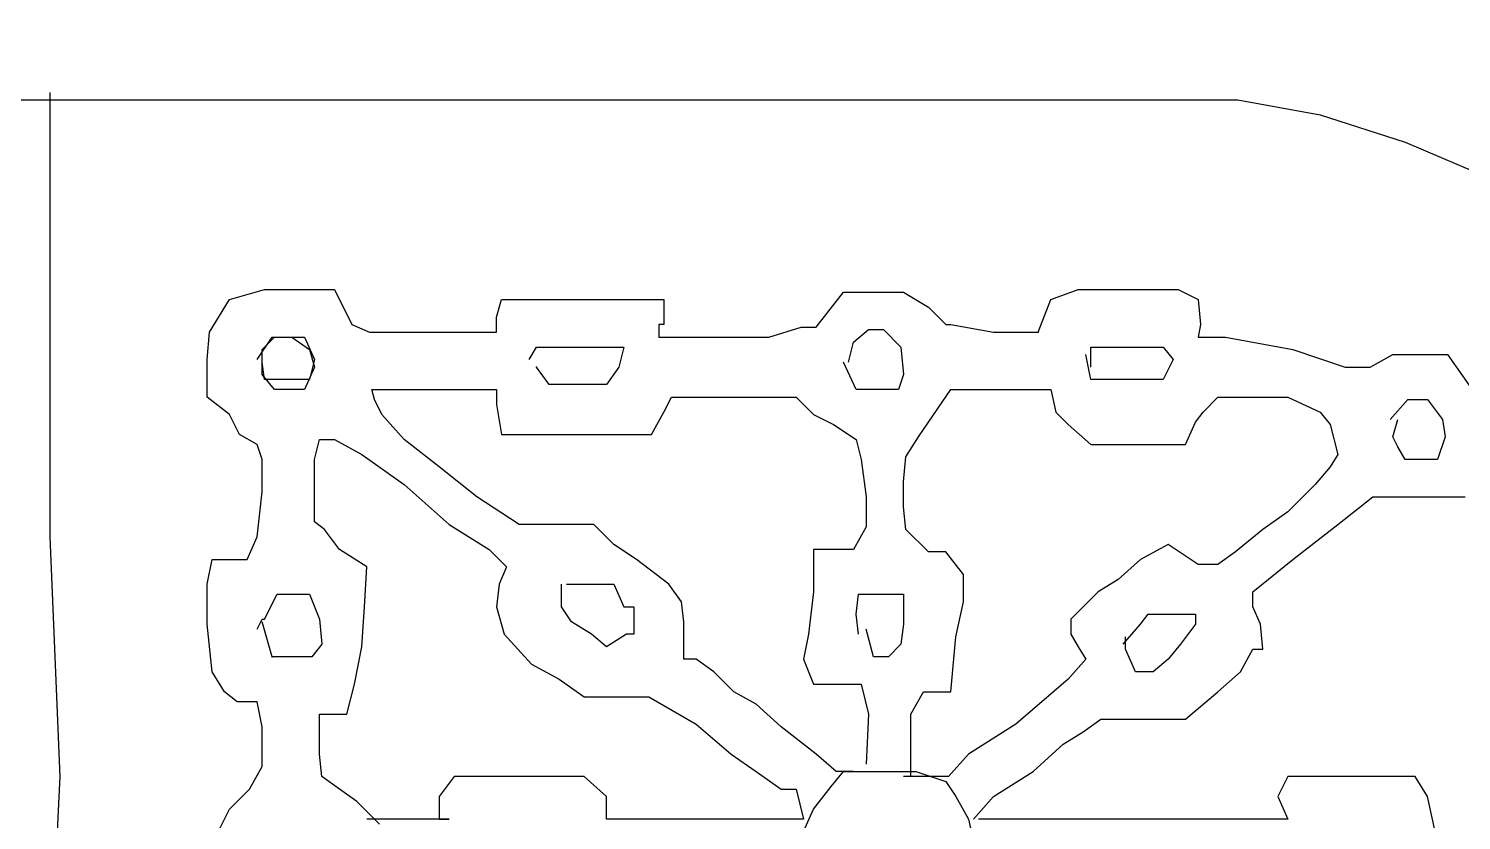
# Model space of a CAD drawing. Extents: x 731154 to 731744, y 4380181 to 4381208.
# Drawn here: x 731192.02 to 731197.76, y 4381045.25 to 4381048.42 of the extents above; entities that cross this region are included whole.
import ezdxf

# ---------------------------------------------------------------- set-up
doc = ezdxf.new("R2010")
doc.units = 0
doc.layers.get('0').update_dxf_attribs({"linetype": 'CONTINUOUS'})

msp = doc.modelspace()

# ---------------------------------------------------------------- linework, layer by layer
at = {"color": 0, "linetype": 'CONTINUOUS'}
for p, q in [((731192.1, 4381048.17), (731192.1, 4381047.97)), ((731192.1, 4381048.17), (731192.1, 4381047.97)), ((731191.92, 4381048.14), (731192.12, 4381048.14)), ((731191.92, 4381048.14), (731192.12, 4381048.14)), ((731192.12, 4381048.14), (731192.85, 4381048.14)), ((731192.12, 4381048.14), (731192.85, 4381048.14)), ((731192.85, 4381048.14), (731193.26, 4381048.14)), ((731192.85, 4381048.14), (731193.26, 4381048.14)), ((731193.26, 4381048.14), (731193.82, 4381048.14)), ((731193.26, 4381048.14), (731193.82, 4381048.14)), ((731193.82, 4381048.14), (731194.14, 4381048.14)), ((731193.82, 4381048.14), (731194.14, 4381048.14)), ((731194.14, 4381048.14), (731194.64, 4381048.14)), ((731194.14, 4381048.14), (731194.64, 4381048.14)), ((731194.64, 4381048.14), (731195.2, 4381048.14)), ((731194.64, 4381048.14), (731195.2, 4381048.14)), ((731195.2, 4381048.14), (731195.68, 4381048.14)), ((731195.2, 4381048.14), (731195.68, 4381048.14)), ((731195.68, 4381048.14), (731196.09, 4381048.14)), ((731195.68, 4381048.14), (731196.09, 4381048.14)), ((731196.09, 4381048.14), (731196.5, 4381048.14)), ((731196.09, 4381048.14), (731196.5, 4381048.14)), ((731196.5, 4381048.14), (731196.86, 4381048.14)), ((731196.5, 4381048.14), (731196.86, 4381048.14)), ((731196.86, 4381048.14), (731197.19, 4381048.08)), ((731196.86, 4381048.14), (731197.19, 4381048.08)), ((731197.19, 4381048.08), (731197.53, 4381047.97)), ((731197.19, 4381048.08), (731197.53, 4381047.97)), ((731192.1, 4381047.97), (731192.1, 4381047.32)), ((731192.1, 4381047.97), (731192.1, 4381047.32)), ((731197.53, 4381047.97), (731197.93, 4381047.8)), ((731197.53, 4381047.97), (731197.93, 4381047.8)), ((731192.82, 4381047.34), (731192.96, 4381047.38)), ((731192.82, 4381047.34), (731192.96, 4381047.38)), ((731192.96, 4381047.38), (731193.09, 4381047.38)), ((731192.96, 4381047.38), (731193.09, 4381047.38)), ((731193.09, 4381047.38), (731193.24, 4381047.38)), ((731193.09, 4381047.38), (731193.24, 4381047.38)), ((731193.24, 4381047.38), (731193.31, 4381047.24)), ((731193.24, 4381047.38), (731193.31, 4381047.24)), ((731195.17, 4381047.23), (731195.28, 4381047.37)), ((731195.17, 4381047.23), (731195.28, 4381047.37)), ((731195.28, 4381047.37), (731195.4, 4381047.37)), ((731195.28, 4381047.37), (731195.4, 4381047.37)), ((731195.4, 4381047.37), (731195.52, 4381047.37)), ((731195.4, 4381047.37), (731195.52, 4381047.37)), ((731195.52, 4381047.37), (731195.62, 4381047.31)), ((731195.52, 4381047.37), (731195.62, 4381047.31)), ((731196.11, 4381047.34), (731196.22, 4381047.38)), ((731196.11, 4381047.34), (731196.22, 4381047.38)), ((731196.22, 4381047.38), (731196.35, 4381047.38)), ((731196.22, 4381047.38), (731196.35, 4381047.38)), ((731196.35, 4381047.38), (731196.5, 4381047.38)), ((731196.35, 4381047.38), (731196.5, 4381047.38)), ((731196.5, 4381047.38), (731196.62, 4381047.38)), ((731196.5, 4381047.38), (731196.62, 4381047.38)), ((731196.62, 4381047.38), (731196.7, 4381047.34)), ((731196.62, 4381047.38), (731196.7, 4381047.34)), ((731192.1, 4381047.32), (731192.1, 4381046.39)), ((731192.1, 4381047.32), (731192.1, 4381046.39)), ((731192.74, 4381047.21), (731192.82, 4381047.34)), ((731192.74, 4381047.21), (731192.82, 4381047.34)), ((731193.89, 4381047.27), (731193.91, 4381047.34)), ((731193.89, 4381047.27), (731193.91, 4381047.34)), ((731193.91, 4381047.34), (731193.98, 4381047.34)), ((731193.91, 4381047.34), (731193.98, 4381047.34)), ((731193.98, 4381047.34), (731194.14, 4381047.34)), ((731193.98, 4381047.34), (731194.14, 4381047.34)), ((731194.14, 4381047.34), (731194.27, 4381047.34)), ((731194.14, 4381047.34), (731194.27, 4381047.34)), ((731194.27, 4381047.34), (731194.4, 4381047.34)), ((731194.27, 4381047.34), (731194.4, 4381047.34)), ((731194.4, 4381047.34), (731194.5, 4381047.34)), ((731194.4, 4381047.34), (731194.5, 4381047.34)), ((731194.5, 4381047.34), (731194.56, 4381047.34)), ((731194.5, 4381047.34), (731194.56, 4381047.34)), ((731194.56, 4381047.34), (731194.56, 4381047.24)), ((731194.56, 4381047.34), (731194.56, 4381047.24)), ((731195.62, 4381047.31), (731195.69, 4381047.24)), ((731195.62, 4381047.31), (731195.69, 4381047.24)), ((731196.06, 4381047.21), (731196.11, 4381047.34)), ((731196.06, 4381047.21), (731196.11, 4381047.34)), ((731196.7, 4381047.34), (731196.71, 4381047.24)), ((731196.7, 4381047.34), (731196.71, 4381047.24)), ((731193.89, 4381047.21), (731193.89, 4381047.27)), ((731193.89, 4381047.21), (731193.89, 4381047.27)), ((731192.73, 4381047.1), (731192.74, 4381047.21)), ((731192.73, 4381047.1), (731192.74, 4381047.21)), ((731193.31, 4381047.24), (731193.38, 4381047.21)), ((731193.31, 4381047.24), (731193.38, 4381047.21)), ((731193.38, 4381047.21), (731193.5, 4381047.21)), ((731193.38, 4381047.21), (731193.5, 4381047.21)), ((731193.5, 4381047.21), (731193.64, 4381047.21)), ((731193.5, 4381047.21), (731193.64, 4381047.21)), ((731193.64, 4381047.21), (731193.8, 4381047.21)), ((731193.64, 4381047.21), (731193.8, 4381047.21)), ((731193.8, 4381047.21), (731193.89, 4381047.21)), ((731193.8, 4381047.21), (731193.89, 4381047.21)), ((731194.56, 4381047.24), (731194.54, 4381047.24)), ((731194.54, 4381047.24), (731194.54, 4381047.19)), ((731194.56, 4381047.24), (731194.54, 4381047.24)), ((731194.54, 4381047.24), (731194.54, 4381047.19)), ((731194.98, 4381047.19), (731195.11, 4381047.23)), ((731194.98, 4381047.19), (731195.11, 4381047.23)), ((731195.11, 4381047.23), (731195.17, 4381047.23)), ((731195.11, 4381047.23), (731195.17, 4381047.23)), ((731195.32, 4381047.17), (731195.38, 4381047.22)), ((731195.32, 4381047.17), (731195.38, 4381047.22)), ((731195.38, 4381047.22), (731195.44, 4381047.22)), ((731195.38, 4381047.22), (731195.44, 4381047.22)), ((731195.44, 4381047.22), (731195.51, 4381047.15)), ((731195.44, 4381047.22), (731195.51, 4381047.15)), ((731195.69, 4381047.24), (731195.71, 4381047.24)), ((731195.69, 4381047.24), (731195.71, 4381047.24)), ((731195.71, 4381047.24), (731195.88, 4381047.21)), ((731195.71, 4381047.24), (731195.88, 4381047.21)), ((731195.88, 4381047.21), (731195.98, 4381047.21)), ((731195.88, 4381047.21), (731195.98, 4381047.21)), ((731195.98, 4381047.21), (731196.06, 4381047.21)), ((731195.98, 4381047.21), (731196.06, 4381047.21)), ((731196.71, 4381047.24), (731196.7, 4381047.19)), ((731196.71, 4381047.24), (731196.7, 4381047.19)), ((731192.93, 4381047.1), (731192.99, 4381047.19)), ((731192.93, 4381047.1), (731192.99, 4381047.19)), ((731192.95, 4381047.14), (731193, 4381047.19)), ((731192.95, 4381047.14), (731193, 4381047.19)), ((731192.95, 4381047.04), (731192.95, 4381047.14)), ((731192.95, 4381047.09), (731192.95, 4381047.14)), ((731192.95, 4381047.04), (731192.95, 4381047.14)), ((731192.95, 4381047.09), (731192.95, 4381047.14)), ((731192.99, 4381047.19), (731193.04, 4381047.19)), ((731192.99, 4381047.19), (731193.04, 4381047.19)), ((731193, 4381047.19), (731193.07, 4381047.19)), ((731193, 4381047.19), (731193.07, 4381047.19)), ((731193.04, 4381047.19), (731193.12, 4381047.19)), ((731193.04, 4381047.19), (731193.12, 4381047.19)), ((731193.07, 4381047.19), (731193.14, 4381047.14)), ((731193.07, 4381047.19), (731193.14, 4381047.14)), ((731193.12, 4381047.19), (731193.16, 4381047.1)), ((731193.12, 4381047.19), (731193.16, 4381047.1)), ((731193.14, 4381047.14), (731193.16, 4381047.07)), ((731193.14, 4381047.14), (731193.16, 4381047.07)), ((731194.02, 4381047.1), (731194.05, 4381047.15)), ((731194.02, 4381047.1), (731194.05, 4381047.15)), ((731194.05, 4381047.15), (731194.11, 4381047.15)), ((731194.05, 4381047.15), (731194.11, 4381047.15)), ((731194.11, 4381047.15), (731194.21, 4381047.15)), ((731194.11, 4381047.15), (731194.21, 4381047.15)), ((731194.21, 4381047.15), (731194.34, 4381047.15)), ((731194.21, 4381047.15), (731194.34, 4381047.15)), ((731194.34, 4381047.15), (731194.4, 4381047.15)), ((731194.34, 4381047.15), (731194.4, 4381047.15)), ((731194.4, 4381047.15), (731194.38, 4381047.07)), ((731194.4, 4381047.15), (731194.38, 4381047.07)), ((731194.54, 4381047.19), (731194.69, 4381047.19)), ((731194.54, 4381047.19), (731194.69, 4381047.19)), ((731194.69, 4381047.19), (731194.87, 4381047.19)), ((731194.69, 4381047.19), (731194.87, 4381047.19)), ((731194.87, 4381047.19), (731194.98, 4381047.19)), ((731194.87, 4381047.19), (731194.98, 4381047.19)), ((731195.3, 4381047.09), (731195.32, 4381047.17)), ((731195.3, 4381047.09), (731195.32, 4381047.17)), ((731195.51, 4381047.15), (731195.52, 4381047.04)), ((731195.51, 4381047.15), (731195.52, 4381047.04)), ((731196.27, 4381047.07), (731196.27, 4381047.15)), ((731196.27, 4381047.15), (731196.3, 4381047.15)), ((731196.27, 4381047.07), (731196.27, 4381047.15)), ((731196.27, 4381047.15), (731196.3, 4381047.15)), ((731196.3, 4381047.15), (731196.41, 4381047.15)), ((731196.3, 4381047.15), (731196.41, 4381047.15)), ((731196.41, 4381047.15), (731196.5, 4381047.15)), ((731196.41, 4381047.15), (731196.5, 4381047.15)), ((731196.5, 4381047.15), (731196.56, 4381047.15)), ((731196.5, 4381047.15), (731196.56, 4381047.15)), ((731196.56, 4381047.15), (731196.6, 4381047.1)), ((731196.56, 4381047.15), (731196.6, 4381047.1)), ((731196.7, 4381047.19), (731196.81, 4381047.19)), ((731196.7, 4381047.19), (731196.81, 4381047.19)), ((731196.81, 4381047.19), (731197.08, 4381047.14)), ((731196.81, 4381047.19), (731197.08, 4381047.14)), ((731197.08, 4381047.14), (731197.29, 4381047.07)), ((731197.08, 4381047.14), (731197.29, 4381047.07)), ((731192.73, 4381046.95), (731192.73, 4381047.1)), ((731192.73, 4381046.95), (731192.73, 4381047.1)), ((731192.96, 4381047.02), (731192.95, 4381047.09)), ((731192.96, 4381047.02), (731192.95, 4381047.09)), ((731193.16, 4381047.1), (731193.14, 4381047.02)), ((731193.16, 4381047.1), (731193.14, 4381047.02)), ((731195.33, 4381046.98), (731195.28, 4381047.09)), ((731195.33, 4381046.98), (731195.28, 4381047.09)), ((731196.27, 4381047.02), (731196.25, 4381047.12)), ((731196.27, 4381047.02), (731196.25, 4381047.12)), ((731196.6, 4381047.1), (731196.56, 4381047.02)), ((731196.6, 4381047.1), (731196.56, 4381047.02)), ((731197.39, 4381047.07), (731197.48, 4381047.12)), ((731197.39, 4381047.07), (731197.48, 4381047.12)), ((731197.48, 4381047.12), (731197.59, 4381047.12)), ((731197.48, 4381047.12), (731197.59, 4381047.12)), ((731197.59, 4381047.12), (731197.7, 4381047.12)), ((731197.59, 4381047.12), (731197.7, 4381047.12)), ((731197.7, 4381047.12), (731197.82, 4381046.95)), ((731197.7, 4381047.12), (731197.82, 4381046.95)), ((731193, 4381046.98), (731192.95, 4381047.04)), ((731193, 4381046.98), (731192.95, 4381047.04)), ((731193.16, 4381047.07), (731193.12, 4381046.98)), ((731193.16, 4381047.07), (731193.12, 4381046.98)), ((731194.1, 4381047), (731194.05, 4381047.07)), ((731194.1, 4381047), (731194.05, 4381047.07)), ((731194.38, 4381047.07), (731194.33, 4381047)), ((731194.38, 4381047.07), (731194.33, 4381047)), ((731195.52, 4381047.04), (731195.5, 4381046.98)), ((731195.52, 4381047.04), (731195.5, 4381046.98)), ((731197.29, 4381047.07), (731197.39, 4381047.07)), ((731197.29, 4381047.07), (731197.39, 4381047.07)), ((731193, 4381047.02), (731192.96, 4381047.02)), ((731193, 4381047.02), (731192.96, 4381047.02)), ((731193.04, 4381047.02), (731193, 4381047.02)), ((731193.04, 4381047.02), (731193, 4381047.02)), ((731193.05, 4381046.98), (731193, 4381046.98)), ((731193.05, 4381046.98), (731193, 4381046.98)), ((731193.1, 4381047.02), (731193.04, 4381047.02)), ((731193.1, 4381047.02), (731193.04, 4381047.02)), ((731193.12, 4381046.98), (731193.05, 4381046.98)), ((731193.12, 4381046.98), (731193.05, 4381046.98)), ((731193.14, 4381047.02), (731193.1, 4381047.02)), ((731193.14, 4381047.02), (731193.1, 4381047.02)), ((731193.4, 4381046.94), (731193.39, 4381046.98)), ((731193.39, 4381046.98), (731193.54, 4381046.98)), ((731193.4, 4381046.94), (731193.39, 4381046.98)), ((731193.39, 4381046.98), (731193.54, 4381046.98)), ((731193.54, 4381046.98), (731193.72, 4381046.98)), ((731193.54, 4381046.98), (731193.72, 4381046.98)), ((731193.72, 4381046.98), (731193.84, 4381046.98)), ((731193.72, 4381046.98), (731193.84, 4381046.98)), ((731193.84, 4381046.98), (731193.89, 4381046.98)), ((731193.84, 4381046.98), (731193.89, 4381046.98)), ((731193.89, 4381046.98), (731193.89, 4381046.92)), ((731193.89, 4381046.98), (731193.89, 4381046.92)), ((731194.13, 4381047), (731194.1, 4381047)), ((731194.13, 4381047), (731194.1, 4381047)), ((731194.23, 4381047), (731194.13, 4381047)), ((731194.23, 4381047), (731194.13, 4381047)), ((731194.33, 4381047), (731194.23, 4381047)), ((731194.33, 4381047), (731194.23, 4381047)), ((731195.35, 4381046.98), (731195.33, 4381046.98)), ((731195.35, 4381046.98), (731195.33, 4381046.98)), ((731195.43, 4381046.98), (731195.35, 4381046.98)), ((731195.43, 4381046.98), (731195.35, 4381046.98)), ((731195.5, 4381046.98), (731195.43, 4381046.98)), ((731195.5, 4381046.98), (731195.43, 4381046.98)), ((731195.62, 4381046.85), (731195.71, 4381046.98)), ((731195.62, 4381046.85), (731195.71, 4381046.98)), ((731195.71, 4381046.98), (731195.79, 4381046.98)), ((731195.71, 4381046.98), (731195.79, 4381046.98)), ((731195.79, 4381046.98), (731195.93, 4381046.98)), ((731195.79, 4381046.98), (731195.93, 4381046.98)), ((731195.93, 4381046.98), (731196.01, 4381046.98)), ((731195.93, 4381046.98), (731196.01, 4381046.98)), ((731196.01, 4381046.98), (731196.08, 4381046.98)), ((731196.01, 4381046.98), (731196.08, 4381046.98)), ((731196.08, 4381046.98), (731196.11, 4381046.98)), ((731196.08, 4381046.98), (731196.11, 4381046.98)), ((731196.11, 4381046.98), (731196.13, 4381046.89)), ((731196.11, 4381046.98), (731196.13, 4381046.89)), ((731196.34, 4381047.02), (731196.27, 4381047.02)), ((731196.34, 4381047.02), (731196.27, 4381047.02)), ((731196.47, 4381047.02), (731196.34, 4381047.02)), ((731196.47, 4381047.02), (731196.34, 4381047.02)), ((731196.56, 4381047.02), (731196.47, 4381047.02)), ((731196.56, 4381047.02), (731196.47, 4381047.02)), ((731192.82, 4381046.88), (731192.73, 4381046.95)), ((731192.82, 4381046.88), (731192.73, 4381046.95)), ((731193.43, 4381046.88), (731193.4, 4381046.94)), ((731193.43, 4381046.88), (731193.4, 4381046.94)), ((731193.89, 4381046.92), (731193.91, 4381046.8)), ((731193.89, 4381046.92), (731193.91, 4381046.8)), ((731194.56, 4381046.89), (731194.59, 4381046.95)), ((731194.56, 4381046.89), (731194.59, 4381046.95)), ((731194.59, 4381046.95), (731194.72, 4381046.95)), ((731194.59, 4381046.95), (731194.72, 4381046.95)), ((731194.72, 4381046.95), (731194.88, 4381046.95)), ((731194.72, 4381046.95), (731194.88, 4381046.95)), ((731194.88, 4381046.95), (731195, 4381046.95)), ((731194.88, 4381046.95), (731195, 4381046.95)), ((731195, 4381046.95), (731195.09, 4381046.95)), ((731195, 4381046.95), (731195.09, 4381046.95)), ((731195.09, 4381046.95), (731195.16, 4381046.88)), ((731195.09, 4381046.95), (731195.16, 4381046.88)), ((731196.72, 4381046.89), (731196.78, 4381046.95)), ((731196.72, 4381046.89), (731196.78, 4381046.95)), ((731196.78, 4381046.95), (731196.9, 4381046.95)), ((731196.78, 4381046.95), (731196.9, 4381046.95)), ((731196.9, 4381046.95), (731197.06, 4381046.95)), ((731196.9, 4381046.95), (731197.06, 4381046.95)), ((731197.06, 4381046.95), (731197.19, 4381046.89)), ((731197.06, 4381046.95), (731197.19, 4381046.89)), ((731197.47, 4381046.86), (731197.54, 4381046.94)), ((731197.47, 4381046.86), (731197.54, 4381046.94)), ((731197.54, 4381046.94), (731197.62, 4381046.94)), ((731197.54, 4381046.94), (731197.62, 4381046.94)), ((731197.62, 4381046.94), (731197.68, 4381046.86)), ((731197.62, 4381046.94), (731197.68, 4381046.86)), ((731192.86, 4381046.8), (731192.82, 4381046.88)), ((731192.86, 4381046.8), (731192.82, 4381046.88)), ((731193.52, 4381046.78), (731193.43, 4381046.88)), ((731193.52, 4381046.78), (731193.43, 4381046.88)), ((731194.51, 4381046.8), (731194.56, 4381046.89)), ((731194.51, 4381046.8), (731194.56, 4381046.89)), ((731195.16, 4381046.88), (731195.24, 4381046.84)), ((731195.16, 4381046.88), (731195.24, 4381046.84)), ((731195.58, 4381046.79), (731195.62, 4381046.85)), ((731195.58, 4381046.79), (731195.62, 4381046.85)), ((731196.13, 4381046.89), (731196.18, 4381046.84)), ((731196.13, 4381046.89), (731196.18, 4381046.84)), ((731196.65, 4381046.76), (731196.69, 4381046.85)), ((731196.65, 4381046.76), (731196.69, 4381046.85)), ((731196.69, 4381046.85), (731196.72, 4381046.89)), ((731196.69, 4381046.85), (731196.72, 4381046.89)), ((731197.19, 4381046.89), (731197.23, 4381046.84)), ((731197.19, 4381046.89), (731197.23, 4381046.84)), ((731197.48, 4381046.79), (731197.5, 4381046.86)), ((731197.48, 4381046.79), (731197.5, 4381046.86)), ((731197.68, 4381046.86), (731197.69, 4381046.79)), ((731197.68, 4381046.86), (731197.69, 4381046.79)), ((731192.93, 4381046.76), (731192.86, 4381046.8)), ((731192.93, 4381046.76), (731192.86, 4381046.8)), ((731193.91, 4381046.8), (731194, 4381046.8)), ((731193.91, 4381046.8), (731194, 4381046.8)), ((731194, 4381046.8), (731194.21, 4381046.8)), ((731194, 4381046.8), (731194.21, 4381046.8)), ((731194.21, 4381046.8), (731194.31, 4381046.8)), ((731194.21, 4381046.8), (731194.31, 4381046.8)), ((731194.31, 4381046.8), (731194.44, 4381046.8)), ((731194.31, 4381046.8), (731194.44, 4381046.8)), ((731194.44, 4381046.8), (731194.51, 4381046.8)), ((731194.44, 4381046.8), (731194.51, 4381046.8)), ((731195.24, 4381046.84), (731195.33, 4381046.78)), ((731195.24, 4381046.84), (731195.33, 4381046.78)), ((731196.18, 4381046.84), (731196.27, 4381046.76)), ((731196.18, 4381046.84), (731196.27, 4381046.76)), ((731197.23, 4381046.84), (731197.26, 4381046.72)), ((731197.23, 4381046.84), (731197.26, 4381046.72)), ((731192.95, 4381046.7), (731192.93, 4381046.76)), ((731192.95, 4381046.7), (731192.93, 4381046.76)), ((731193.16, 4381046.7), (731193.18, 4381046.78)), ((731193.16, 4381046.7), (731193.18, 4381046.78)), ((731193.18, 4381046.78), (731193.24, 4381046.78)), ((731193.18, 4381046.78), (731193.24, 4381046.78)), ((731193.24, 4381046.78), (731193.35, 4381046.72)), ((731193.24, 4381046.78), (731193.35, 4381046.72)), ((731193.66, 4381046.67), (731193.52, 4381046.78)), ((731193.66, 4381046.67), (731193.52, 4381046.78)), ((731195.33, 4381046.78), (731195.35, 4381046.7)), ((731195.33, 4381046.78), (731195.35, 4381046.7)), ((731195.53, 4381046.71), (731195.58, 4381046.79)), ((731195.53, 4381046.71), (731195.58, 4381046.79)), ((731196.27, 4381046.76), (731196.37, 4381046.76)), ((731196.27, 4381046.76), (731196.37, 4381046.76)), ((731196.37, 4381046.76), (731196.45, 4381046.76)), ((731196.37, 4381046.76), (731196.45, 4381046.76)), ((731196.45, 4381046.76), (731196.55, 4381046.76)), ((731196.45, 4381046.76), (731196.55, 4381046.76)), ((731196.55, 4381046.76), (731196.65, 4381046.76)), ((731196.55, 4381046.76), (731196.65, 4381046.76)), ((731197.5, 4381046.75), (731197.48, 4381046.79)), ((731197.5, 4381046.75), (731197.48, 4381046.79)), ((731197.53, 4381046.7), (731197.5, 4381046.75)), ((731197.53, 4381046.7), (731197.5, 4381046.75)), ((731197.69, 4381046.79), (731197.66, 4381046.7)), ((731197.69, 4381046.79), (731197.66, 4381046.7)), ((731192.95, 4381046.57), (731192.95, 4381046.7)), ((731192.95, 4381046.57), (731192.95, 4381046.7)), ((731193.16, 4381046.57), (731193.16, 4381046.7)), ((731193.16, 4381046.57), (731193.16, 4381046.7)), ((731193.35, 4381046.72), (731193.52, 4381046.6)), ((731193.35, 4381046.72), (731193.52, 4381046.6)), ((731195.35, 4381046.7), (731195.37, 4381046.55)), ((731195.35, 4381046.7), (731195.37, 4381046.55)), ((731195.52, 4381046.61), (731195.53, 4381046.71)), ((731195.52, 4381046.61), (731195.53, 4381046.71)), ((731197.26, 4381046.72), (731197.23, 4381046.67)), ((731197.26, 4381046.72), (731197.23, 4381046.67)), ((731197.59, 4381046.7), (731197.53, 4381046.7)), ((731197.59, 4381046.7), (731197.53, 4381046.7)), ((731197.66, 4381046.7), (731197.59, 4381046.7)), ((731197.66, 4381046.7), (731197.59, 4381046.7)), ((731193.81, 4381046.55), (731193.66, 4381046.67)), ((731193.81, 4381046.55), (731193.66, 4381046.67)), ((731197.23, 4381046.67), (731197.17, 4381046.6)), ((731197.23, 4381046.67), (731197.17, 4381046.6)), ((731192.93, 4381046.39), (731192.95, 4381046.57)), ((731192.93, 4381046.39), (731192.95, 4381046.57)), ((731193.16, 4381046.45), (731193.16, 4381046.57)), ((731193.16, 4381046.45), (731193.16, 4381046.57)), ((731193.52, 4381046.6), (731193.7, 4381046.44)), ((731193.52, 4381046.6), (731193.7, 4381046.44)), ((731195.52, 4381046.51), (731195.52, 4381046.61)), ((731195.52, 4381046.51), (731195.52, 4381046.61)), ((731197.17, 4381046.6), (731197.06, 4381046.49)), ((731197.17, 4381046.6), (731197.06, 4381046.49)), ((731193.98, 4381046.44), (731193.81, 4381046.55)), ((731193.98, 4381046.44), (731193.81, 4381046.55)), ((731195.37, 4381046.55), (731195.37, 4381046.43)), ((731195.37, 4381046.55), (731195.37, 4381046.43)), ((731195.53, 4381046.42), (731195.52, 4381046.51)), ((731195.53, 4381046.42), (731195.52, 4381046.51)), ((731197.26, 4381046.44), (731197.4, 4381046.55)), ((731197.26, 4381046.44), (731197.4, 4381046.55)), ((731197.4, 4381046.55), (731197.5, 4381046.55)), ((731197.4, 4381046.55), (731197.5, 4381046.55)), ((731197.5, 4381046.55), (731197.59, 4381046.55)), ((731197.5, 4381046.55), (731197.59, 4381046.55)), ((731197.59, 4381046.55), (731197.68, 4381046.55)), ((731197.59, 4381046.55), (731197.68, 4381046.55)), ((731197.68, 4381046.55), (731197.77, 4381046.55)), ((731197.68, 4381046.55), (731197.77, 4381046.55)), ((731193.2, 4381046.42), (731193.16, 4381046.45)), ((731193.2, 4381046.42), (731193.16, 4381046.45)), ((731197.06, 4381046.49), (731196.96, 4381046.42)), ((731197.06, 4381046.49), (731196.96, 4381046.42)), ((731192.1, 4381046.39), (731192.14, 4381045.43)), ((731192.1, 4381046.39), (731192.14, 4381045.43)), ((731192.89, 4381046.3), (731192.93, 4381046.39)), ((731192.89, 4381046.3), (731192.93, 4381046.39)), ((731193.26, 4381046.34), (731193.2, 4381046.42)), ((731193.26, 4381046.34), (731193.2, 4381046.42)), ((731193.7, 4381046.44), (731193.86, 4381046.34)), ((731193.7, 4381046.44), (731193.86, 4381046.34)), ((731194.05, 4381046.44), (731193.98, 4381046.44)), ((731194.05, 4381046.44), (731193.98, 4381046.44)), ((731194.11, 4381046.44), (731194.05, 4381046.44)), ((731194.11, 4381046.44), (731194.05, 4381046.44)), ((731194.2, 4381046.44), (731194.11, 4381046.44)), ((731194.2, 4381046.44), (731194.11, 4381046.44)), ((731194.28, 4381046.44), (731194.2, 4381046.44)), ((731194.28, 4381046.44), (731194.2, 4381046.44)), ((731194.36, 4381046.36), (731194.28, 4381046.44)), ((731194.36, 4381046.36), (731194.28, 4381046.44)), ((731195.37, 4381046.43), (731195.32, 4381046.34)), ((731195.37, 4381046.43), (731195.32, 4381046.34)), ((731195.62, 4381046.33), (731195.53, 4381046.42)), ((731195.62, 4381046.33), (731195.53, 4381046.42)), ((731196.96, 4381046.42), (731196.85, 4381046.33)), ((731196.96, 4381046.42), (731196.85, 4381046.33)), ((731197.08, 4381046.3), (731197.26, 4381046.44)), ((731197.08, 4381046.3), (731197.26, 4381046.44)), ((731193.37, 4381046.27), (731193.26, 4381046.34)), ((731193.37, 4381046.27), (731193.26, 4381046.34)), ((731193.86, 4381046.34), (731193.93, 4381046.27)), ((731193.86, 4381046.34), (731193.93, 4381046.27)), ((731194.45, 4381046.3), (731194.36, 4381046.36)), ((731194.45, 4381046.3), (731194.36, 4381046.36)), ((731195.24, 4381046.34), (731195.16, 4381046.34)), ((731195.16, 4381046.34), (731195.16, 4381046.17)), ((731195.24, 4381046.34), (731195.16, 4381046.34)), ((731195.16, 4381046.34), (731195.16, 4381046.17)), ((731195.32, 4381046.34), (731195.24, 4381046.34)), ((731195.32, 4381046.34), (731195.24, 4381046.34)), ((731196.58, 4381046.36), (731196.47, 4381046.3)), ((731196.58, 4381046.36), (731196.47, 4381046.3)), ((731196.7, 4381046.28), (731196.58, 4381046.36)), ((731196.7, 4381046.28), (731196.58, 4381046.36)), ((731192.73, 4381046.2), (731192.75, 4381046.3)), ((731192.73, 4381046.2), (731192.75, 4381046.3)), ((731192.75, 4381046.3), (731192.82, 4381046.3)), ((731192.75, 4381046.3), (731192.82, 4381046.3)), ((731192.82, 4381046.3), (731192.89, 4381046.3)), ((731192.82, 4381046.3), (731192.89, 4381046.3)), ((731194.58, 4381046.2), (731194.45, 4381046.3)), ((731194.58, 4381046.2), (731194.45, 4381046.3)), ((731195.69, 4381046.33), (731195.62, 4381046.33)), ((731195.69, 4381046.33), (731195.62, 4381046.33)), ((731195.76, 4381046.24), (731195.69, 4381046.33)), ((731195.76, 4381046.24), (731195.69, 4381046.33)), ((731196.47, 4381046.3), (731196.38, 4381046.22)), ((731196.47, 4381046.3), (731196.38, 4381046.22)), ((731196.78, 4381046.28), (731196.7, 4381046.28)), ((731196.78, 4381046.28), (731196.7, 4381046.28)), ((731196.85, 4381046.33), (731196.78, 4381046.28)), ((731196.85, 4381046.33), (731196.78, 4381046.28)), ((731196.92, 4381046.17), (731197.08, 4381046.3)), ((731196.92, 4381046.17), (731197.08, 4381046.3)), ((731193.36, 4381046.11), (731193.37, 4381046.27)), ((731193.36, 4381046.11), (731193.37, 4381046.27)), ((731193.93, 4381046.27), (731193.9, 4381046.2)), ((731193.93, 4381046.27), (731193.9, 4381046.2)), ((731195.76, 4381046.13), (731195.76, 4381046.24)), ((731195.76, 4381046.13), (731195.76, 4381046.24)), ((731196.38, 4381046.22), (731196.3, 4381046.17)), ((731196.38, 4381046.22), (731196.3, 4381046.17)), ((731192.73, 4381046.04), (731192.73, 4381046.2)), ((731192.73, 4381046.04), (731192.73, 4381046.2)), ((731193.9, 4381046.2), (731193.89, 4381046.11)), ((731193.9, 4381046.2), (731193.89, 4381046.11)), ((731194.15, 4381046.11), (731194.15, 4381046.2)), ((731194.15, 4381046.11), (731194.15, 4381046.2)), ((731194.17, 4381046.2), (731194.19, 4381046.2)), ((731194.17, 4381046.2), (731194.19, 4381046.2)), ((731194.19, 4381046.2), (731194.25, 4381046.2)), ((731194.19, 4381046.2), (731194.25, 4381046.2)), ((731194.25, 4381046.2), (731194.36, 4381046.2)), ((731194.25, 4381046.2), (731194.36, 4381046.2)), ((731194.36, 4381046.2), (731194.4, 4381046.11)), ((731194.36, 4381046.2), (731194.4, 4381046.11)), ((731194.63, 4381046.13), (731194.58, 4381046.2)), ((731194.63, 4381046.13), (731194.58, 4381046.2)), ((731195.16, 4381046.17), (731195.14, 4381046)), ((731195.16, 4381046.17), (731195.14, 4381046)), ((731196.3, 4381046.17), (731196.24, 4381046.11)), ((731196.3, 4381046.17), (731196.24, 4381046.11)), ((731196.92, 4381046.11), (731196.92, 4381046.17)), ((731196.92, 4381046.11), (731196.92, 4381046.17)), ((731192.96, 4381046.06), (731193.01, 4381046.16)), ((731192.96, 4381046.06), (731193.01, 4381046.16)), ((731193.01, 4381046.16), (731193.1, 4381046.16)), ((731193.01, 4381046.16), (731193.1, 4381046.16)), ((731193.1, 4381046.16), (731193.14, 4381046.16)), ((731193.1, 4381046.16), (731193.14, 4381046.16)), ((731193.14, 4381046.16), (731193.18, 4381046.06)), ((731193.14, 4381046.16), (731193.18, 4381046.06)), ((731193.35, 4381045.95), (731193.36, 4381046.11)), ((731193.35, 4381045.95), (731193.36, 4381046.11)), ((731193.89, 4381046.11), (731193.92, 4381046)), ((731193.89, 4381046.11), (731193.92, 4381046)), ((731194.19, 4381046.05), (731194.15, 4381046.11)), ((731194.19, 4381046.05), (731194.15, 4381046.11)), ((731194.4, 4381046.11), (731194.44, 4381046.11)), ((731194.4, 4381046.11), (731194.44, 4381046.11)), ((731194.44, 4381046.11), (731194.44, 4381046)), ((731194.44, 4381046.11), (731194.44, 4381046)), ((731194.64, 4381046.05), (731194.63, 4381046.13)), ((731194.64, 4381046.05), (731194.63, 4381046.13)), ((731195.33, 4381046.08), (731195.34, 4381046.16)), ((731195.33, 4381046.08), (731195.34, 4381046.16)), ((731195.34, 4381046.16), (731195.38, 4381046.16)), ((731195.34, 4381046.16), (731195.38, 4381046.16)), ((731195.38, 4381046.16), (731195.43, 4381046.16)), ((731195.38, 4381046.16), (731195.43, 4381046.16)), ((731195.43, 4381046.16), (731195.49, 4381046.16)), ((731195.43, 4381046.16), (731195.49, 4381046.16)), ((731195.49, 4381046.16), (731195.52, 4381046.16)), ((731195.49, 4381046.16), (731195.52, 4381046.16)), ((731195.52, 4381046.16), (731195.52, 4381046.04)), ((731195.52, 4381046.16), (731195.52, 4381046.04)), ((731195.73, 4381045.99), (731195.76, 4381046.13)), ((731195.73, 4381045.99), (731195.76, 4381046.13)), ((731196.24, 4381046.11), (731196.19, 4381046.06)), ((731196.24, 4381046.11), (731196.19, 4381046.06)), ((731196.95, 4381046.04), (731196.92, 4381046.11)), ((731196.95, 4381046.04), (731196.92, 4381046.11)), ((731192.93, 4381046.02), (731192.95, 4381046.06)), ((731192.93, 4381046.02), (731192.95, 4381046.06)), ((731192.95, 4381046.06), (731192.96, 4381046.06)), ((731192.95, 4381046.06), (731192.96, 4381046.06)), ((731192.99, 4381045.91), (731192.95, 4381046.05)), ((731192.99, 4381045.91), (731192.95, 4381046.05)), ((731193.18, 4381046.06), (731193.19, 4381045.96)), ((731193.18, 4381046.06), (731193.19, 4381045.96)), ((731194.27, 4381046), (731194.19, 4381046.05)), ((731194.27, 4381046), (731194.19, 4381046.05)), ((731194.64, 4381045.9), (731194.64, 4381046.05)), ((731194.64, 4381045.9), (731194.64, 4381046.05)), ((731195.34, 4381046), (731195.33, 4381046.08)), ((731195.34, 4381046), (731195.33, 4381046.08)), ((731196.19, 4381046.06), (731196.19, 4381046)), ((731196.19, 4381046.06), (731196.19, 4381046)), ((731196.47, 4381046.04), (731196.5, 4381046.08)), ((731196.47, 4381046.04), (731196.5, 4381046.08)), ((731196.5, 4381046.08), (731196.58, 4381046.08)), ((731196.5, 4381046.08), (731196.58, 4381046.08)), ((731196.58, 4381046.08), (731196.61, 4381046.08)), ((731196.58, 4381046.08), (731196.61, 4381046.08)), ((731196.61, 4381046.08), (731196.69, 4381046.08)), ((731196.61, 4381046.08), (731196.69, 4381046.08)), ((731196.69, 4381046.08), (731196.69, 4381046.04)), ((731196.69, 4381046.08), (731196.69, 4381046.04)), ((731192.75, 4381045.85), (731192.73, 4381046.04)), ((731192.75, 4381045.85), (731192.73, 4381046.04)), ((731193.92, 4381046), (731194.03, 4381045.88)), ((731193.92, 4381046), (731194.03, 4381045.88)), ((731194.33, 4381045.95), (731194.27, 4381046)), ((731194.33, 4381045.95), (731194.27, 4381046)), ((731194.41, 4381046), (731194.33, 4381045.95)), ((731194.41, 4381046), (731194.33, 4381045.95)), ((731194.44, 4381046), (731194.41, 4381046)), ((731194.44, 4381046), (731194.41, 4381046)), ((731195.14, 4381046), (731195.12, 4381045.9)), ((731195.14, 4381046), (731195.12, 4381045.9)), ((731195.4, 4381045.91), (731195.37, 4381046.02)), ((731195.4, 4381045.91), (731195.37, 4381046.02)), ((731195.52, 4381046.04), (731195.51, 4381045.96)), ((731195.52, 4381046.04), (731195.51, 4381045.96)), ((731195.71, 4381045.77), (731195.73, 4381045.99)), ((731195.71, 4381045.77), (731195.73, 4381045.99)), ((731196.19, 4381046), (731196.22, 4381045.95)), ((731196.19, 4381046), (731196.22, 4381045.95)), ((731196.4, 4381045.96), (731196.47, 4381046.04)), ((731196.4, 4381045.96), (731196.47, 4381046.04)), ((731196.41, 4381045.94), (731196.41, 4381045.99)), ((731196.41, 4381045.94), (731196.41, 4381045.99)), ((731196.69, 4381046.04), (731196.63, 4381045.96)), ((731196.69, 4381046.04), (731196.63, 4381045.96)), ((731196.96, 4381045.94), (731196.95, 4381046.04)), ((731196.96, 4381045.94), (731196.95, 4381046.04)), ((731193.19, 4381045.96), (731193.15, 4381045.91)), ((731193.19, 4381045.96), (731193.15, 4381045.91)), ((731193.32, 4381045.8), (731193.35, 4381045.95)), ((731193.32, 4381045.8), (731193.35, 4381045.95)), ((731195.51, 4381045.96), (731195.46, 4381045.91)), ((731195.51, 4381045.96), (731195.46, 4381045.91)), ((731196.22, 4381045.95), (731196.25, 4381045.9)), ((731196.22, 4381045.95), (731196.25, 4381045.9)), ((731196.45, 4381045.85), (731196.41, 4381045.94)), ((731196.45, 4381045.85), (731196.41, 4381045.94)), ((731196.63, 4381045.96), (731196.58, 4381045.9)), ((731196.63, 4381045.96), (731196.58, 4381045.9)), ((731196.87, 4381045.85), (731196.92, 4381045.94)), ((731196.87, 4381045.85), (731196.92, 4381045.94)), ((731196.92, 4381045.94), (731196.96, 4381045.94)), ((731196.92, 4381045.94), (731196.96, 4381045.94)), ((731193.03, 4381045.91), (731192.99, 4381045.91)), ((731193.03, 4381045.91), (731192.99, 4381045.91)), ((731193.1, 4381045.91), (731193.03, 4381045.91)), ((731193.1, 4381045.91), (731193.03, 4381045.91)), ((731193.15, 4381045.91), (731193.1, 4381045.91)), ((731193.15, 4381045.91), (731193.1, 4381045.91)), ((731194.03, 4381045.88), (731194.14, 4381045.82)), ((731194.03, 4381045.88), (731194.14, 4381045.82)), ((731194.69, 4381045.9), (731194.64, 4381045.9)), ((731194.69, 4381045.9), (731194.64, 4381045.9)), ((731194.76, 4381045.85), (731194.69, 4381045.9)), ((731194.76, 4381045.85), (731194.69, 4381045.9)), ((731195.12, 4381045.9), (731195.16, 4381045.8)), ((731195.12, 4381045.9), (731195.16, 4381045.8)), ((731195.46, 4381045.91), (731195.4, 4381045.91)), ((731195.46, 4381045.91), (731195.4, 4381045.91)), ((731196.25, 4381045.9), (731196.18, 4381045.82)), ((731196.25, 4381045.9), (731196.18, 4381045.82)), ((731196.58, 4381045.9), (731196.52, 4381045.85)), ((731196.58, 4381045.9), (731196.52, 4381045.85)), ((731192.8, 4381045.77), (731192.75, 4381045.85)), ((731192.8, 4381045.77), (731192.75, 4381045.85)), ((731194.14, 4381045.82), (731194.24, 4381045.75)), ((731194.14, 4381045.82), (731194.24, 4381045.75)), ((731194.84, 4381045.77), (731194.76, 4381045.85)), ((731194.84, 4381045.77), (731194.76, 4381045.85)), ((731196.18, 4381045.82), (731195.97, 4381045.64)), ((731196.18, 4381045.82), (731195.97, 4381045.64)), ((731196.52, 4381045.85), (731196.45, 4381045.85)), ((731196.52, 4381045.85), (731196.45, 4381045.85)), ((731196.78, 4381045.77), (731196.87, 4381045.85)), ((731196.78, 4381045.77), (731196.87, 4381045.85)), ((731192.85, 4381045.73), (731192.8, 4381045.77)), ((731192.85, 4381045.73), (731192.8, 4381045.77)), ((731193.29, 4381045.68), (731193.32, 4381045.8)), ((731193.29, 4381045.68), (731193.32, 4381045.8)), ((731194.93, 4381045.72), (731194.84, 4381045.77)), ((731194.93, 4381045.72), (731194.84, 4381045.77)), ((731195.16, 4381045.8), (731195.23, 4381045.8)), ((731195.16, 4381045.8), (731195.23, 4381045.8)), ((731195.23, 4381045.8), (731195.3, 4381045.8)), ((731195.23, 4381045.8), (731195.3, 4381045.8)), ((731195.3, 4381045.8), (731195.35, 4381045.8)), ((731195.3, 4381045.8), (731195.35, 4381045.8)), ((731195.35, 4381045.8), (731195.38, 4381045.68)), ((731195.35, 4381045.8), (731195.38, 4381045.68)), ((731195.55, 4381045.68), (731195.6, 4381045.77)), ((731195.55, 4381045.68), (731195.6, 4381045.77)), ((731195.6, 4381045.77), (731195.62, 4381045.77)), ((731195.6, 4381045.77), (731195.62, 4381045.77)), ((731195.62, 4381045.77), (731195.71, 4381045.77)), ((731195.62, 4381045.77), (731195.71, 4381045.77)), ((731196.65, 4381045.66), (731196.78, 4381045.77)), ((731196.65, 4381045.66), (731196.78, 4381045.77)), ((731192.93, 4381045.73), (731192.85, 4381045.73)), ((731192.93, 4381045.73), (731192.85, 4381045.73)), ((731192.95, 4381045.63), (731192.93, 4381045.73)), ((731192.95, 4381045.63), (731192.93, 4381045.73)), ((731194.24, 4381045.75), (731194.33, 4381045.75)), ((731194.24, 4381045.75), (731194.33, 4381045.75)), ((731194.33, 4381045.75), (731194.41, 4381045.75)), ((731194.33, 4381045.75), (731194.41, 4381045.75)), ((731194.41, 4381045.75), (731194.45, 4381045.75)), ((731194.41, 4381045.75), (731194.45, 4381045.75)), ((731194.45, 4381045.75), (731194.5, 4381045.75)), ((731194.45, 4381045.75), (731194.5, 4381045.75)), ((731194.5, 4381045.75), (731194.69, 4381045.64)), ((731194.5, 4381045.75), (731194.69, 4381045.64)), ((731195.03, 4381045.63), (731194.93, 4381045.72)), ((731195.03, 4381045.63), (731194.93, 4381045.72)), ((731193.18, 4381045.64), (731193.18, 4381045.68)), ((731193.18, 4381045.68), (731193.29, 4381045.68)), ((731193.18, 4381045.64), (731193.18, 4381045.68)), ((731193.18, 4381045.68), (731193.29, 4381045.68)), ((731195.38, 4381045.68), (731195.37, 4381045.48)), ((731195.38, 4381045.68), (731195.37, 4381045.48)), ((731195.55, 4381045.6), (731195.55, 4381045.68)), ((731195.55, 4381045.6), (731195.55, 4381045.68)), ((731196.24, 4381045.61), (731196.31, 4381045.66)), ((731196.24, 4381045.61), (731196.31, 4381045.66)), ((731196.31, 4381045.66), (731196.41, 4381045.66)), ((731196.31, 4381045.66), (731196.41, 4381045.66)), ((731196.41, 4381045.66), (731196.47, 4381045.66)), ((731196.41, 4381045.66), (731196.47, 4381045.66)), ((731196.47, 4381045.66), (731196.55, 4381045.66)), ((731196.47, 4381045.66), (731196.55, 4381045.66)), ((731196.55, 4381045.66), (731196.65, 4381045.66)), ((731196.55, 4381045.66), (731196.65, 4381045.66)), ((731192.95, 4381045.47), (731192.95, 4381045.63)), ((731192.95, 4381045.47), (731192.95, 4381045.63)), ((731193.18, 4381045.57), (731193.18, 4381045.64)), ((731193.18, 4381045.57), (731193.18, 4381045.64)), ((731194.69, 4381045.64), (731194.83, 4381045.52)), ((731194.69, 4381045.64), (731194.83, 4381045.52)), ((731195.17, 4381045.52), (731195.03, 4381045.63)), ((731195.17, 4381045.52), (731195.03, 4381045.63)), ((731195.55, 4381045.52), (731195.55, 4381045.6)), ((731195.55, 4381045.52), (731195.55, 4381045.6)), ((731195.97, 4381045.64), (731195.78, 4381045.52)), ((731195.97, 4381045.64), (731195.78, 4381045.52)), ((731196.16, 4381045.56), (731196.24, 4381045.61)), ((731196.16, 4381045.56), (731196.24, 4381045.61)), ((731193.18, 4381045.52), (731193.18, 4381045.57)), ((731193.18, 4381045.52), (731193.18, 4381045.57)), ((731196.04, 4381045.45), (731196.16, 4381045.56)), ((731196.04, 4381045.45), (731196.16, 4381045.56)), ((731193.19, 4381045.43), (731193.18, 4381045.52)), ((731193.19, 4381045.43), (731193.18, 4381045.52)), ((731194.83, 4381045.52), (731194.93, 4381045.45)), ((731194.83, 4381045.52), (731194.93, 4381045.45)), ((731195.25, 4381045.45), (731195.17, 4381045.52)), ((731195.25, 4381045.45), (731195.17, 4381045.52)), ((731195.55, 4381045.43), (731195.55, 4381045.52)), ((731195.55, 4381045.43), (731195.55, 4381045.52)), ((731195.78, 4381045.52), (731195.7, 4381045.43)), ((731195.78, 4381045.52), (731195.7, 4381045.43)), ((731192.14, 4381045.43), (731192.12, 4381045.01)), ((731192.14, 4381045.43), (731192.12, 4381045.01)), ((731192.9, 4381045.38), (731192.95, 4381045.47)), ((731192.9, 4381045.38), (731192.95, 4381045.47)), ((731193.26, 4381045.38), (731193.19, 4381045.43)), ((731193.26, 4381045.38), (731193.19, 4381045.43)), ((731193.72, 4381045.43), (731193.66, 4381045.35)), ((731193.72, 4381045.43), (731193.66, 4381045.35)), ((731193.8, 4381045.43), (731193.72, 4381045.43)), ((731193.8, 4381045.43), (731193.72, 4381045.43)), ((731193.93, 4381045.43), (731193.8, 4381045.43)), ((731193.93, 4381045.43), (731193.8, 4381045.43)), ((731194.08, 4381045.43), (731193.93, 4381045.43)), ((731194.08, 4381045.43), (731193.93, 4381045.43)), ((731194.24, 4381045.43), (731194.08, 4381045.43)), ((731194.24, 4381045.43), (731194.08, 4381045.43)), ((731194.33, 4381045.35), (731194.24, 4381045.43)), ((731194.33, 4381045.35), (731194.24, 4381045.43)), ((731194.93, 4381045.45), (731195.03, 4381045.38)), ((731194.93, 4381045.45), (731195.03, 4381045.38)), ((731195.23, 4381045.39), (731195.28, 4381045.45)), ((731195.23, 4381045.39), (731195.28, 4381045.45)), ((731195.32, 4381045.45), (731195.25, 4381045.45)), ((731195.32, 4381045.45), (731195.25, 4381045.45)), ((731195.28, 4381045.45), (731195.38, 4381045.45)), ((731195.28, 4381045.45), (731195.38, 4381045.45)), ((731195.38, 4381045.45), (731195.47, 4381045.45)), ((731195.38, 4381045.45), (731195.47, 4381045.45)), ((731195.47, 4381045.45), (731195.57, 4381045.45)), ((731195.47, 4381045.45), (731195.57, 4381045.45)), ((731195.6, 4381045.43), (731195.52, 4381045.43)), ((731195.6, 4381045.43), (731195.52, 4381045.43)), ((731195.57, 4381045.45), (731195.69, 4381045.41)), ((731195.57, 4381045.45), (731195.69, 4381045.41)), ((731195.66, 4381045.43), (731195.6, 4381045.43)), ((731195.66, 4381045.43), (731195.6, 4381045.43)), ((731195.7, 4381045.43), (731195.66, 4381045.43)), ((731195.7, 4381045.43), (731195.66, 4381045.43)), ((731195.88, 4381045.35), (731196.04, 4381045.45)), ((731195.88, 4381045.35), (731196.04, 4381045.45)), ((731197.06, 4381045.43), (731197.02, 4381045.35)), ((731197.06, 4381045.43), (731197.02, 4381045.35)), ((731197.12, 4381045.43), (731197.06, 4381045.43)), ((731197.12, 4381045.43), (731197.06, 4381045.43)), ((731197.29, 4381045.43), (731197.12, 4381045.43)), ((731197.29, 4381045.43), (731197.12, 4381045.43)), ((731197.45, 4381045.43), (731197.29, 4381045.43)), ((731197.45, 4381045.43), (731197.29, 4381045.43)), ((731197.57, 4381045.43), (731197.45, 4381045.43)), ((731197.57, 4381045.43), (731197.45, 4381045.43)), ((731197.62, 4381045.35), (731197.57, 4381045.43)), ((731197.62, 4381045.35), (731197.57, 4381045.43)), ((731192.82, 4381045.3), (731192.9, 4381045.38)), ((731192.82, 4381045.3), (731192.9, 4381045.38)), ((731193.33, 4381045.33), (731193.26, 4381045.38)), ((731193.33, 4381045.33), (731193.26, 4381045.38)), ((731195.03, 4381045.38), (731195.09, 4381045.38)), ((731195.03, 4381045.38), (731195.09, 4381045.38)), ((731195.09, 4381045.38), (731195.12, 4381045.26)), ((731195.09, 4381045.38), (731195.12, 4381045.26)), ((731195.16, 4381045.3), (731195.23, 4381045.39)), ((731195.16, 4381045.3), (731195.23, 4381045.39)), ((731195.69, 4381045.41), (731195.73, 4381045.35)), ((731195.69, 4381045.41), (731195.73, 4381045.35)), ((731192.76, 4381045.18), (731192.82, 4381045.3)), ((731192.76, 4381045.18), (731192.82, 4381045.3)), ((731193.42, 4381045.24), (731193.33, 4381045.33)), ((731193.42, 4381045.24), (731193.33, 4381045.33)), ((731193.66, 4381045.35), (731193.66, 4381045.26)), ((731193.66, 4381045.35), (731193.66, 4381045.26)), ((731194.33, 4381045.26), (731194.33, 4381045.35)), ((731194.33, 4381045.26), (731194.33, 4381045.35)), ((731195.12, 4381045.21), (731195.16, 4381045.3)), ((731195.12, 4381045.21), (731195.16, 4381045.3)), ((731195.73, 4381045.35), (731195.78, 4381045.26)), ((731195.73, 4381045.35), (731195.78, 4381045.26)), ((731195.8, 4381045.26), (731195.88, 4381045.35)), ((731195.8, 4381045.26), (731195.88, 4381045.35)), ((731197.02, 4381045.35), (731197.06, 4381045.26)), ((731197.02, 4381045.35), (731197.06, 4381045.26)), ((731197.65, 4381045.21), (731197.62, 4381045.35)), ((731197.65, 4381045.21), (731197.62, 4381045.35)), ((731193.41, 4381045.26), (731193.37, 4381045.26)), ((731193.41, 4381045.26), (731193.37, 4381045.26)), ((731193.46, 4381045.26), (731193.41, 4381045.26)), ((731193.46, 4381045.26), (731193.41, 4381045.26)), ((731193.57, 4381045.26), (731193.46, 4381045.26)), ((731193.57, 4381045.26), (731193.46, 4381045.26)), ((731193.7, 4381045.26), (731193.57, 4381045.26)), ((731193.7, 4381045.26), (731193.57, 4381045.26)), ((731193.66, 4381045.26), (731193.7, 4381045.26)), ((731193.66, 4381045.26), (731193.7, 4381045.26)), ((731194.45, 4381045.26), (731194.33, 4381045.26)), ((731194.45, 4381045.26), (731194.33, 4381045.26)), ((731194.61, 4381045.26), (731194.45, 4381045.26)), ((731194.61, 4381045.26), (731194.45, 4381045.26)), ((731194.79, 4381045.26), (731194.61, 4381045.26)), ((731194.79, 4381045.26), (731194.61, 4381045.26)), ((731194.98, 4381045.26), (731194.79, 4381045.26)), ((731194.98, 4381045.26), (731194.79, 4381045.26)), ((731195.08, 4381045.26), (731194.98, 4381045.26)), ((731195.08, 4381045.26), (731194.98, 4381045.26)), ((731195.12, 4381045.26), (731195.08, 4381045.26)), ((731195.12, 4381045.26), (731195.08, 4381045.26)), ((731195.78, 4381045.26), (731195.8, 4381045.17)), ((731195.78, 4381045.26), (731195.8, 4381045.17)), ((731196.02, 4381045.26), (731195.82, 4381045.26)), ((731196.02, 4381045.26), (731195.82, 4381045.26)), ((731196.31, 4381045.26), (731196.02, 4381045.26)), ((731196.31, 4381045.26), (731196.02, 4381045.26)), ((731196.7, 4381045.26), (731196.31, 4381045.26)), ((731196.7, 4381045.26), (731196.31, 4381045.26)), ((731196.9, 4381045.26), (731196.7, 4381045.26)), ((731196.9, 4381045.26), (731196.7, 4381045.26)), ((731197.06, 4381045.26), (731196.9, 4381045.26)), ((731197.06, 4381045.26), (731196.9, 4381045.26))]:
    msp.add_line(p, q, dxfattribs=at)
for p in [(731196.06, 4381047.21), (731196.06, 4381047.21), (731192.95, 4381047.04), (731192.95, 4381047.04), (731194.05, 4381047.07), (731194.05, 4381047.07), (731192.99, 4381045.91), (731192.99, 4381045.91)]:
    msp.add_point(p, dxfattribs=at)

# ---------------------------------------------------------------- meshes
mesh = msp.add_polyface(dxfattribs=at)
corners = [(731154.5, 4380181), (731154.5, 4380181), (731154.5, 4380371.9618), (731462.5, 4380181), (731154.5, 4380546.4935), (731744, 4380181), (731154.5, 4381207.5), (731744, 4380842.0065), (731744, 4381207.5)]
mesh.append_faces([[corners[k] for k in face] for face in [(0, 1, 3, 2), (2, 3, 5, 4), (4, 5, 7, 6), (6, 7, 8, 8)]], dxfattribs={"vtx0": -1, "vtx2": -1, "color": 0})
mesh = msp.add_polyface(dxfattribs=at)
corners = [(731164.5, 4381021), (731164.5, 4381021), (731164.5, 4381195.2713), (731445.58, 4381021), (731164.5, 4381201.5), (731445.58, 4381027.2287), (731445.58, 4381201.5)]
mesh.append_faces([[corners[k] for k in face] for face in [(0, 1, 3, 2), (2, 3, 5, 4), (4, 5, 6, 6)]], dxfattribs={"vtx0": -1, "vtx2": -1, "color": 0})

doc.saveas('drawing.dxf')
